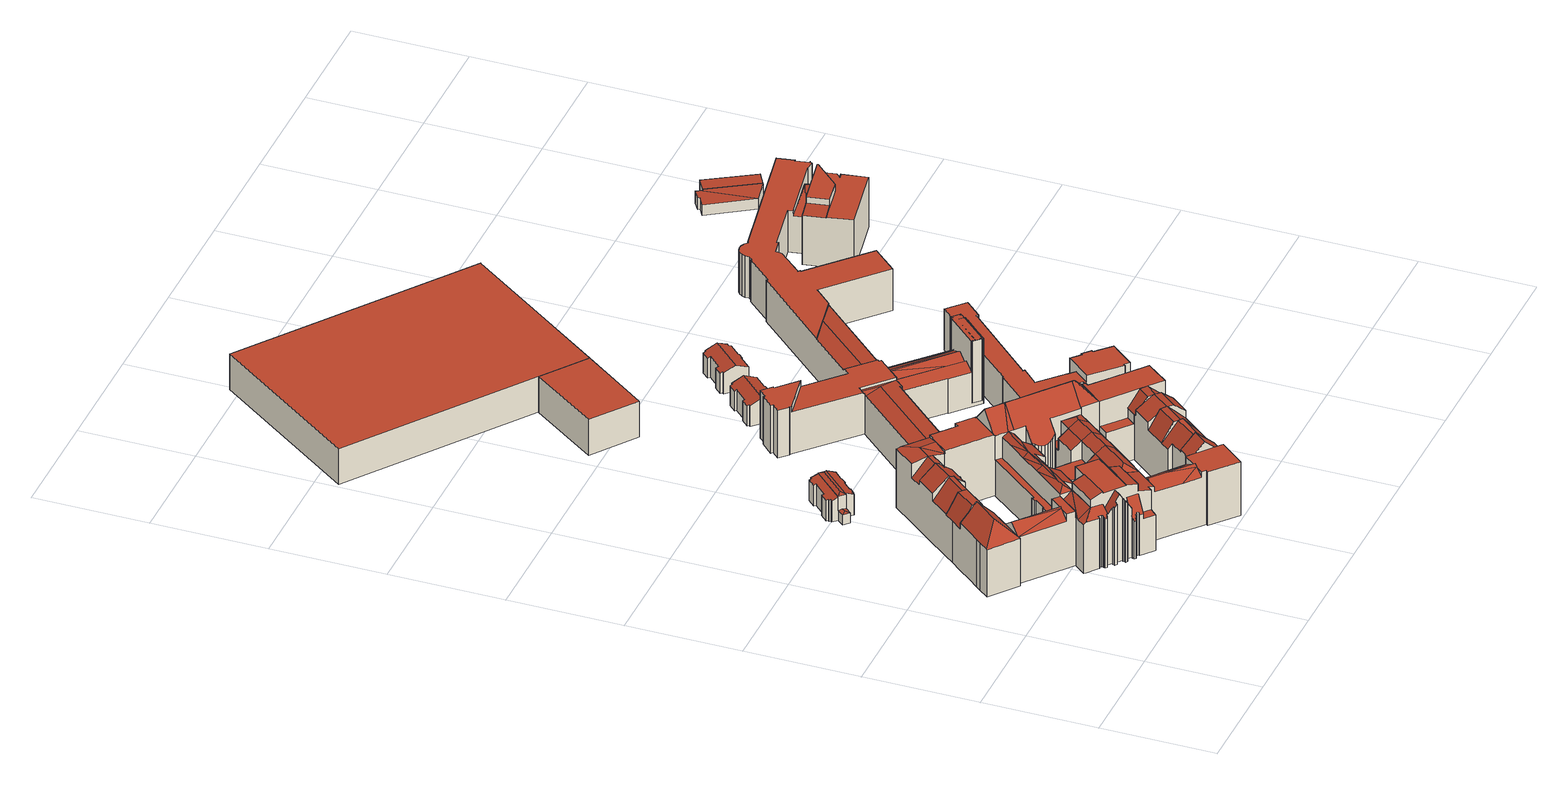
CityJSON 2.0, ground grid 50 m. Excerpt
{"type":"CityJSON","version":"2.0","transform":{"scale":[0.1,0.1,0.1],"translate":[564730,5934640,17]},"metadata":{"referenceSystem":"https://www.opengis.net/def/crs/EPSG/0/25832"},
"CityObjects":{
"building1":{"type":"Building","attributes":{"Gemeindeschluessel":"02100106","Geometrietyp2DReferenz":"3000","function":"31001_3070","roofType":"2100","measuredHeight":12.13,"storeysAboveGround":2},"address":[{"country":"Germany","locality":"Hamburg","thoroughfareNumber":"1a","thoroughfareName":"Holstenglacis","postcode":"20355"}],"geometry":[{"type":"Solid","lod":"2","boundaries":[[[[0,1,2,3]],[[3,2,4]],[[5,6,7,8,9,10,11,12,13,14,15,16,17,18]],[[19,0,3,4]],[[20,21,22,23]],[[20,23,24]],[[25,26,27,28,21,20,24]],[[29,30,31,32,33,34,35,36,37,38,39,40]],[[28,22,21]],[[4,2,41,42]],[[17,16,43,44]],[[16,15,45,43]],[[15,14,46,45]],[[14,13,47,46]],[[13,12,48,47]],[[12,11,49,48]],[[11,10,50,49]],[[10,9,51,50]],[[9,8,52,51]],[[8,7,53,52]],[[7,6,54,53]],[[23,22,5,18]],[[39,38,27,26]],[[37,36,55,56]],[[36,35,57,55]],[[35,34,58,57]],[[34,33,59,58]],[[33,32,60,59]],[[32,31,61,60]],[[31,30,62,61]],[[30,29,63,62]],[[29,40,64,63]],[[6,5,22,28,27,38,37,56,54]],[[42,41,65,44,43,45,46,47,48,49,50,51,52,53,54,56,55,57,58,59,60,61,62,63,64,66]],[[66,25,24,19,4,42]],[[64,40,39,26,25,66]],[[23,1,0,19,24]],[[65,23,18,17,44]],[[41,2,1,23,65]]]],"semantics":{"surfaces":[{"type":"RoofSurface"},{"type":"WallSurface"},{"type":"GroundSurface"}],"values":[[0,0,0,0,0,0,0,0,0,1,1,1,1,1,1,1,1,1,1,1,1,1,1,1,1,1,1,1,1,1,1,1,1,2,1,1,1,1,1]]}}]},
"building2":{"type":"Building","attributes":{"name":"Gericht","Gemeindeschluessel":"02100106","Geometrietyp2DReferenz":"3000","function":"31001_3010","roofType":"3100","measuredHeight":37.2,"storeysAboveGround":4},"address":[{"country":"Germany","locality":"Hamburg","thoroughfareNumber":"3","thoroughfareName":"Sievekingplatz","postcode":"20355"}],"geometry":[{"type":"MultiSurface","lod":"2","boundaries":[[[67,68,69,70]],[[71,72,73]],[[74,71,75]],[[76,75,71,73]],[[77,78,79,80,81,82,83]],[[84,74,85]],[[85,74,86]],[[86,74,75]],[[87,88,89,90,91,92,78,77,93]],[[94,84,95]],[[96,95,84,85]],[[97,92,98,99,100,101,102,79]],[[103,104,105,106,107,90,89,108]],[[109,110,111,99,98,112]],[[113,114,115,116,117,118]],[[90,107,119,120,121,122,123,124,125,126,127,128,129,130,131,132,133,109,112,91]],[[134,135,136,137]],[[138,139,140,141,85,142,75,143,144]],[[145,146,135,134]],[[147,148,149,146,145]],[[150,133,151,152,153,154,155,156,157,158,159,160,161,162,163,114,113,110]],[[164,165,166,167,168]],[[145,134,169]],[[170,171,172,173]],[[174,175,176,177,178,179,180,181,182,183,184,185]],[[164,186,187,188,189,190,191,165]],[[163,192,193,186,164,168,194]],[[195,196,197,145]],[[198,199,200,193,192,161]],[[201,202,203,204,205,206,207,208,209,210,182,181,211]],[[200,212,213,214,187,186,215]],[[216,217,218,219,220,221,222,223,224,225,209,226,227,228,229,230]],[[231,232,188,187]],[[233,234,235]],[[236,231,187,214]],[[237,238,239,240]],[[241,242,243,244,245,246,247,248,249,250]],[[251,252,253,254,255,256,257,258,259,260]],[[261,233,235]],[[261,235,262]],[[263,261,262]],[[264,265,266,257]],[[267,268,269]],[[269,268,270]],[[270,271,272]],[[273,274,275]],[[276,277,278,279]],[[280,281,267]],[[282,283,284,285,286,287,288,289,290,267,291,270,292,293]],[[294,295,277,276]],[[296,297,298,299,300,301,302,287]],[[303,304,295,294]],[[305,303,294,306]],[[305,304,303]],[[307,308,309,310,311,312,313,314,300]],[[315,316,317,318,319,297,296,285]],[[320,319,321,322,323,308,307,298]],[[324,325,326,327,328]],[[329,330,322,321,317]],[[331,323,332,333,334,335,324,328,309]],[[336,337,338,339,340]],[[341,335,334,342,343,344,345,346,347,325]],[[330,348,349,332,323,350]],[[351,352,353,354,355,356,345]],[[332,357,358,359,360,361,342,334,333]],[[362,363,358,357,364]],[[342,361,360,365,352,351,343]],[[366,367,368,365,360,359]],[[369,370,371,372,373,374]],[[375,376,377,378]],[[379,380,381,382]],[[383,384,385,386,387,388,389,390,391,392]],[[393,394,395,396,397]],[[278,398,399,400]],[[401,402,403,404,405,406]],[[407,408,409,410,411,412,413]],[[414,415,416,417]],[[295,418,419,277]],[[420,421,422,423,424,425]],[[426,427,428,429]],[[430,431,432,433]],[[434,435,436,437]],[[438,439,440,441]],[[442,83,82]],[[443,84,94]],[[444,72,71]],[[445,446,447,448]],[[449,103,108]],[[102,80,79]],[[105,104,450,451]],[[131,130,452,453]],[[130,129,454,452]],[[129,128,455,454]],[[128,127,456,455]],[[127,126,457,456]],[[126,125,458,457]],[[125,124,459,458]],[[124,123,460,459]],[[123,122,461,460]],[[122,121,462,461]],[[121,120,463,462]],[[119,107,106]],[[143,75,76]],[[141,96,85]],[[139,138,147,464,465]],[[138,144,148,147]],[[160,198,161]],[[159,158,466,467]],[[158,157,468,466]],[[157,156,469,468]],[[156,155,470,469]],[[155,154,471,470]],[[154,153,472,471]],[[153,152,473,472]],[[151,133,132]],[[474,475,184,183]],[[476,477,478,479]],[[477,480,481,478]],[[480,482,483,481]],[[482,484,485,483]],[[484,486,487,485]],[[486,488,489,487]],[[488,490,491,489]],[[490,492,493,491]],[[492,494,495,493]],[[494,496,497,495]],[[496,498,499,497]],[[172,171,169,134]],[[170,173,500,501]],[[180,179,502,503]],[[179,178,504,502]],[[178,177,505,504]],[[177,176,506,505]],[[176,175,507,506]],[[175,174,508,507]],[[174,185,509,508]],[[190,189,510,511]],[[191,166,165]],[[197,138,147,145]],[[208,226,209]],[[207,206,512,513]],[[206,205,514,512]],[[205,204,515,514]],[[204,203,516,515]],[[203,202,517,516]],[[202,201,518,517]],[[201,211,519,518]],[[212,200,199]],[[377,195,373,372]],[[229,228,520,521]],[[228,227,522,520]],[[227,226,523,522]],[[225,210,209]],[[224,223,381,380]],[[222,221,524,525]],[[221,220,526,524]],[[220,219,527,526]],[[219,218,528,527]],[[218,217,529,528]],[[217,216,530,529]],[[216,230,531,530]],[[230,229,521,531]],[[239,238,532,533]],[[237,240,259,258]],[[246,245,534,535]],[[244,243,536]],[[250,537,241]],[[252,538,253]],[[539,376,391,390]],[[266,400,393,397]],[[264,257,256]],[[540,541,406,405]],[[542,543,412,411]],[[278,277,387,386]],[[292,270,272]],[[290,280,267]],[[288,287,302]],[[284,315,285]],[[283,282,544,545]],[[282,293,546,544]],[[301,300,314]],[[295,304,420,425]],[[305,306,428,427]],[[313,312,547,548]],[[316,329,317]],[[549,550,433,432]],[[551,552,549,432,431]],[[346,345,356]],[[347,326,325]],[[553,554,337,336]],[[555,556,557,558]],[[354,353,434,437]],[[559,365,368]],[[560,561,562,563]],[[561,564,565,562]],[[564,566,567,565]],[[566,568,569,567]],[[568,570,571,569]],[[501,572,369,374]],[[573,532,396,395]],[[376,375,392,391]],[[378,377,372,371]],[[389,388,574,575]],[[384,383,576,577]],[[398,278,386,385]],[[400,399,394,393]],[[543,578,413,412]],[[579,539,390,389]],[[402,401,580,581]],[[408,407,582,583]],[[417,416,404,403]],[[584,585,410,409]],[[586,587,422,421]],[[588,589,590,591]],[[589,592,593,590]],[[592,594,595,593]],[[594,596,597,595]],[[596,598,599,597]],[[598,600,601,599]],[[600,602,603,601]],[[418,295,425,424]],[[277,419,388,387]],[[306,604,429,428]],[[605,606,607,608,609,610,545,544,546,611,612,613,614,615,616,617,618,619,525,524,526,527,528,529,530,531,521,520,522,523,513,512,514,515,516,517,518,519,620,503,502,504,505,506,507,508,509,621,479,478,481,483,485,487,489,491,493,495,497,499,622,623,624,625,626,627,628,629,630,631,448,447,632,633,634,441,440,635,636,637,638,639,640,641,642,511,510,643,644,535,534,645,646,647,648,649,650,651,652,653,654,655,656,657,658,659,660,558,557,661,662,663],[664,665,666,667,668,669,670,671,672,673,674,581,580,675,676,677,678,679,680,681,682,548,547,683,684,685,686],[591,590,593,595,597,599,601,603,687,583,582,688,575,574,689,690,691],[692,693,694,695,696,697,698,577,576],[699,700,701,702,703,467,466,468,469,470,471,472,473,704,453,452,454,455,456,457,458,459,460,461,462,463,705,451,450,706,707,708,709,710,711,712,563,562,565,567,569,571,713,714,715]],[[274,716,717,718,719,720,721,722,723,536,243,724,725]],[[726,727,339,338,728,729,730,550,549,718,717,731]],[[94,95,96,141,140,711,710,709,708,707,732,443]],[[80,102,101,100,117,116,167,166,191,190,511,642,641,640,639,638,637,81]],[[699,715,714,733,537,250,249,236,214,213,701,700]],[[614,613,612,611,546,293,292,272,271,734,735,538,252,251,616,615]],[[536,723,722,721,648,647,646,645,534,245,244]],[[736,551,431,430,654,653,652,651,650,737,738]],[[667,666,553,336,340,739,740,669,668]],[[311,327,326,347,346,356,355,686,685,684,683,547,312]],[[402,581,674,673,672,671,670,669,740,741,426,429,604,742,414,417,403]],[[728,338,337,554,555,558,660,659,658,657,656,730,729]],[[610,609,608,607,606,362,364,348,330,329,316,315,284,283,545]],[[743,281,280,290,289,680,679,678,677,676,744]],[[138,197,745,233,261,263,746,747,748,749,750,751,464,147]],[[183,182,210,225,224,380,379,260,259,240,239,533,752,500,173,172,134,474]],[[630,629,628,627,149,148,144,143,76,73,72,444,445,448,631]],[[600,598,596,594,592,589,588,587,586,753,754,726,731,717,716,274,273,585,584,602]],[[579,578,543,262,376,539]],[[734,271,270,268,755,756,253,538,735]],[[268,267,281,743,744,541,540,255,756,755]],[[757,758,759,275,274,725,724,241,537,733]],[[760,552,551,736,738,737,761,762]],[[763,442,82,81,637,636,635,440,439]],[[706,450,104,103,449,732,707]],[[91,112,98,92]],[[114,163,194,168,167,116,115]],[[111,110,113,118,117,100,99]],[[135,146,149,627,626,625,624,136]],[[622,499,498,764,137,136,624,623]],[[139,465,560,563,712,711,140]],[[703,702,701,213,212,199,198,160,159,467]],[[232,247,246,535,644,643,510,189,188]],[[288,302,301,314,313,548,682,681,680,289]],[[718,549,552,760,762,761,720,719]],[[304,305,427,426,741,754,753,586,421,420]],[[353,352,365,765,766,767,435,434]],[[605,663,662,768,559,368,367,363,362,606]],[[370,694,693,692,576,383,392,375,378,371]],[[395,394,697,696,695,694,370,369,572,573]],[[575,688,582,407,413,578,579,389]],[[419,418,424,423,690,689,574,388]],[[399,398,385,384,577,698,697,394]],[[690,423,422,587,588,591,691]],[[603,602,584,409,408,583,687]],[[359,360,361,360]],[[348,364,357,332,349]],[[363,367,366,359,358]],[[343,351,345,344]],[[355,354,437,436,664,686]],[[768,662,661,557,556,769]],[[435,767,553,666,665,664,436]],[[333,334,335,334]],[[361,342,343,342]],[[309,328,327,311,310]],[[341,325,324,335]],[[317,321,319,318]],[[330,350,323,322]],[[655,654,430,433,550,730,656]],[[298,307,300,299]],[[323,331,309,308]],[[285,296,287,286]],[[319,320,298,297]],[[720,761,737,650,649,648,721]],[[585,273,275,542,411,410]],[[267,269,270,291]],[[770,757,733,714,713,571,570]],[[746,759,758,757,770,747]],[[243,242,241,724]],[[675,580,401,406,541,744,676]],[[255,254,253,756]],[[382,618,617,616,251,260,379]],[[405,404,416,264,256,255,540]],[[248,247,232,231,236,249]],[[258,257,266,397,396,532,238,237]],[[618,382,381,223,222,525,619]],[[226,208,207,513,523]],[[161,192,163,162]],[[200,215,186,193]],[[519,211,181,180,503,620]],[[501,374,373,195,771,145,169,171,170]],[[186,164,165,164]],[[509,185,184,475,476,479,621]],[[131,453,704,473,152,151,132]],[[133,150,110,109]],[[705,463,120,119,106,105,451]],[[108,89,88,772]],[[107,90,91,90]],[[85,86,75,142]],[[93,77,83,773]],[[97,79,78,92]],[[84,774,71,74]],[[88,87,93,775]],[[447,446,70,69,633,632]],[[68,438,441,634,633,69]],[[751,750,749,748,747,770,570,568,566,564,561,560,465,464]],[[765,365,559,768,769,556,555,554,553,767,766]],[[740,739,340,339,727,726,754,741]],[[742,604,306,294,276,776]],[[414,742,776,276,279,415]],[[416,415,279,777,265,264]],[[777,279,278,400,266,265]],[[542,275,778,262,543]],[[275,759,746,263,262,778]],[[262,235,234,376]],[[377,376,234,196,195]],[[234,233,745,197,196]],[[533,532,573,572,501,500,752]],[[498,496,494,492,490,488,486,484,482,480,477,476,475,474,134,137,764]],[[446,445,444,71,774,84,443,732,449,108,772,88,775,779,67,70]],[[779,775,93,773,83,442,763,439,438,68,67]]],"semantics":{"surfaces":[{"type":"RoofSurface"},{"type":"WallSurface"},{"type":"GroundSurface"}],"values":[0,0,0,0,0,0,0,0,0,0,0,0,0,0,0,0,0,0,0,0,0,0,0,0,0,0,0,0,0,0,0,0,0,0,0,0,0,0,0,0,0,0,0,0,0,0,0,0,0,0,0,0,0,0,0,0,0,0,0,0,0,0,0,0,0,0,0,0,0,0,0,0,0,0,0,0,0,0,0,0,0,0,1,1,1,1,1,1,1,1,1,1,1,1,1,1,1,1,1,1,1,1,1,1,1,1,1,1,1,1,1,1,1,1,1,1,1,1,1,1,1,1,1,1,1,1,1,1,1,1,1,1,1,1,1,1,1,1,1,1,1,1,1,1,1,1,1,1,1,1,1,1,1,1,1,1,1,1,1,1,1,1,1,1,1,1,1,1,1,1,1,1,1,1,1,1,1,1,1,1,1,1,1,1,1,1,1,1,1,1,1,1,1,1,1,1,1,1,1,1,1,1,1,1,1,1,1,1,1,1,1,1,1,1,1,1,1,1,1,1,1,1,1,2,0,0,1,1,1,1,1,1,1,1,1,1,1,1,1,1,1,0,0,0,0,0,0,1,1,1,1,1,1,1,1,1,1,1,1,1,1,1,1,1,1,1,1,1,1,1,1,1,1,1,1,1,1,1,1,1,1,1,1,1,1,1,1,1,1,1,1,1,1,1,1,1,1,1,1,1,1,1,1,1,1,1,1,1,1,1,1,1,1,1,1,1,1,1,1,0,0,0,0,0,0,0,0,0,0,0,0,0,0,0,0]}}]},
"building3":{"type":"Building","attributes":{"Geometrietyp2DReferenz":"3000","Gemeindeschluessel":"02100109","function":"51009_1610","roofType":"1000","measuredHeight":17.07},"address":[{"country":"Germany","locality":"Hamburg","postcode":"20355"}],"geometry":[{"type":"Solid","lod":"2","boundaries":[[[[780,781,782,783]],[[784,785,786,787]],[[782,781,784,787]],[[781,780,785,784]],[[780,783,786,785]],[[783,782,787,786]]]],"semantics":{"surfaces":[{"type":"RoofSurface"},{"type":"GroundSurface"},{"type":"WallSurface"}],"values":[[0,1,2,2,2,2]]}}]},
"building4":{"type":"Building","attributes":{"Gemeindeschluessel":"02100106","Geometrietyp2DReferenz":"3000","function":"31001_3070","roofType":"3100","measuredHeight":12.06,"storeysAboveGround":2},"address":[{"country":"Germany","locality":"Hamburg","thoroughfareNumber":"4","thoroughfareName":"Holstenglacis","postcode":"20355"}],"geometry":[{"type":"Solid","lod":"2","boundaries":[[[[788,789,790,791,792,793,794,795,796,797,798,799]],[[800,801,802,803,804,790,789,805]],[[798,797,806,807]],[[797,796,808,806]],[[796,795,809,808]],[[795,794,810,809]],[[794,793,811,810]],[[793,792,812,811]],[[792,791,813,812]],[[788,799,814,815]],[[799,798,807,814]],[[804,803,816,817]],[[803,802,818,816]],[[802,801,819,818]],[[801,800,820,819]],[[800,805,821,820]],[[805,789,788,815,821]],[[791,790,804,817,813]],[[817,816,818,819,820,821,815,814,807,806,808,809,810,811,812,813]]]],"semantics":{"surfaces":[{"type":"RoofSurface"},{"type":"WallSurface"},{"type":"GroundSurface"}],"values":[[0,0,1,1,1,1,1,1,1,1,1,1,1,1,1,1,1,1,2]]}}]},
"building5":{"type":"Building","attributes":{"name":"Halle B5","Gemeindeschluessel":"02100109","Geometrietyp2DReferenz":"3000","function":"31001_2060","roofType":"1000","measuredHeight":16.9,"storeysAboveGround":1},"address":[{"country":"Germany","locality":"Hamburg","thoroughfareName":"St. Petersburger Straße","postcode":"20355"}],"geometry":[{"type":"Solid","lod":"2","boundaries":[[[[780,822,823,824,825]],[[826,827,828,829,830]],[[824,823,826,830]],[[823,822,827,826]],[[822,780,828,827]],[[780,825,829,828]],[[829,825,824,830]]]],"semantics":{"surfaces":[{"type":"RoofSurface"},{"type":"GroundSurface"},{"type":"WallSurface"}],"values":[[0,1,2,2,2,2,2]]}}]},
"building6":{"type":"Building","attributes":{"Gemeindeschluessel":"02100106","Geometrietyp2DReferenz":"3000","function":"51009_1610","roofType":"1000","measuredHeight":29.21},"address":[{"country":"Germany","locality":"Hamburg","postcode":"20355"}],"geometry":[{"type":"Solid","lod":"2","boundaries":[[[[831,832,833,834,835,836,837,838,839,840,841,842]],[[843,844,845,846,847,848,849,850,851,852,853,854]],[[841,840,843,854]],[[840,839,844,843]],[[839,838,845,844]],[[838,837,846,845]],[[837,836,847,846]],[[836,835,848,847]],[[835,834,849,848]],[[834,833,850,849]],[[833,832,851,850]],[[832,831,852,851]],[[831,842,853,852]],[[842,841,854,853]]]],"semantics":{"surfaces":[{"type":"RoofSurface"},{"type":"GroundSurface"},{"type":"WallSurface"}],"values":[[0,1,2,2,2,2,2,2,2,2,2,2,2,2]]}}]},
"building7":{"type":"Building","attributes":{"Gemeindeschluessel":"02100106","Geometrietyp2DReferenz":"3000","function":"31001_3070","roofType":"3100","measuredHeight":12.09,"storeysAboveGround":2},"address":[{"country":"Germany","locality":"Hamburg","thoroughfareNumber":"5","thoroughfareName":"Holstenglacis","postcode":"20355"}],"geometry":[{"type":"Solid","lod":"2","boundaries":[[[[855,856,857,858,859,860,861,862,863,864,865,866]],[[867,868,869,870,871,872,873,857,856,874]],[[865,864,875,876]],[[864,863,877,875]],[[863,862,878,877]],[[862,861,879,878]],[[861,860,880,879]],[[860,859,881,880]],[[859,858,882,881]],[[855,866,883,884]],[[866,865,876,883]],[[873,872,885,886]],[[872,871,887,885]],[[871,870,888,887]],[[870,869,889,888]],[[869,868,890,889]],[[868,867,891,890]],[[867,874,892,891]],[[874,856,855,884,892]],[[858,857,873,886,882]],[[886,885,887,888,889,890,891,892,884,883,876,875,877,878,879,880,881,882]]]],"semantics":{"surfaces":[{"type":"RoofSurface"},{"type":"WallSurface"},{"type":"GroundSurface"}],"values":[[0,0,1,1,1,1,1,1,1,1,1,1,1,1,1,1,1,1,1,1,2]]}}]},
"building8":{"type":"Building","attributes":{"name":"Untersuchungshaftanstalt","Gemeindeschluessel":"02100106","Geometrietyp2DReferenz":"3000","function":"31001_3070","roofType":"1000","measuredHeight":30.97,"storeysAboveGround":6},"address":[{"country":"Germany","locality":"Hamburg","thoroughfareNumber":"3","thoroughfareName":"Holstenglacis","postcode":"20355"}],"geometry":[{"type":"Solid","lod":"2","boundaries":[[[[893,894,895,896,897]],[[898,899,893,897]],[[900,901,902,903,904,905,906]],[[907,908,909]],[[910,907,911]],[[911,907,909]],[[912,910,911]],[[913,912,914]],[[914,912,911]],[[915,916,917,918,919,920]],[[921,922,923,924]],[[925,921,924]],[[926,927,928,929]],[[930,931,932,933,934]],[[935,936,937]],[[935,937,938]],[[939,940,941,942,943]],[[944,935,938]],[[936,935,944]],[[945,946,947,948,949]],[[950,951,952]],[[953,954,955]],[[956,957,958]],[[959,960,961,962]],[[963,964,965,966]],[[964,967,968,965]],[[969,970,971,972]],[[973,974,975,976]],[[977,978,979,980]],[[978,981,982,979]],[[908,907,983,898]],[[983,984,899,898]],[[985,905,904]],[[903,898,904]],[[898,903,902,909,908]],[[900,906,986,987]],[[917,916,988,989]],[[920,919,913,914]],[[990,991,962,961]],[[992,993,994,995]],[[996,997,998,999]],[[1000,1001,1002,1003]],[[1004,1005,1006]],[[1007,1008,1009]],[[1010,1011,929,928]],[[1012,1013,923,922]],[[1014,1015,1016,1017]],[[1015,1018,1019,1016]],[[1020,1021,925,924]],[[1022,1023,1024,959]],[[1023,1025,1026,1024]],[[1025,1027,1028,1026]],[[1027,1029,1030,1028]],[[1029,1031,1032,1030]],[[1033,1034,1035,1036]],[[1034,1037,1038,1035]],[[1037,1039,1040,1038]],[[1039,1041,1042,1040]],[[1041,1043,1044,1042]],[[1045,1046,1047,1048]],[[1046,1049,1050,1047]],[[1049,1051,1052,1050]],[[1051,1053,1054,1052]],[[1053,1055,1056,1054]],[[1055,1057,1058,1056]],[[1057,1059,1060,1058]],[[1061,1062,1063,1064]],[[1065,1066,1067,1068]],[[1069,1070,1071,1072]],[[1073,1074,1075,1076]],[[1074,1077,1078,1075]],[[1079,930,934]],[[942,941,944,938]],[[940,939,1080,1081]],[[943,942,932,931]],[[1082,1083,949,948]],[[1084,1082,948,947]],[[1085,1086,1087,1088]],[[1086,1089,1090,1087]],[[1091,1092,955,954]],[[1093,1094,951,950]],[[1095,1093,950,952]],[[1096,1097,958,957]],[[1092,1098,1099,953,955]],[[1100,1101,1102,1103]],[[1104,1105,1096,957,956]],[[1105,1098,1092,1096]],[[1106,1107,1108,1109]],[[983,907,912,1110,1111,1112,1113,1114,1115,1116,1117,984]],[[1083,1082,1084,1081,1080,930,1079,1118,1119]],[[928,927,915,920,914,911,909,902,901,1120,1010]],[[1121,1012,922,921,925,1021,1122,1123,1124]],[[1125,1020,924,923,1013,1126,1127]],[[1007,1045,1048,1128,1114,1113,1129,1008]],[[1070,1130,1131,1071]],[[1132,1133,1134,1135]],[[1136,1102,1101,1104,956,958,1097,1137]],[[952,951,1094,1138,936,944,941,940,1081,1084,947,946,1139,1095]],[[1119,1118,1140,1141]],[[942,938,937,1142,1132,1135,1143]],[[1088,1078,1077,1085]],[[1072,1144,1145,1069]],[[1043,1000,1003,1044]],[[1130,1004,1006,1146,1112,1111,1147,1131]],[[1148,1149,1150,1151]],[[895,1152,1153,1154,896]],[[1139,1137,1097,1096,1092,1091,1138,1094,1093,1095]],[[1004,1130,1070,1069,1145,1066,1065,1155,1156,1157,1133,1132,1142,1099,1098,1105,1104,1101,1100,1089,1086,1085,1077,1074,1073,1062,1061,1107,1106,1059,1057,1055,1053,1051,1049,1046,1045,1007,1009,1005]],[[992,1158,991,990,1159,1001,1000,1043,1041,1039,1037,1034,1033,1122,1021,1020,1125,997,996,1160,993]],[[1149,1148,985,904,898,897,1161]],[[897,896,1154,1161]],[[1141,1140,1162,1143,1135,1134,1163,1164,1165,1068,1067,1144,1072,1071,1131,1147,989,988,1166,1124,1123,1036,1035,1038,1040,1042,1044,1003,1002,1167,961,960,959,1024,1026,1028,1030,1032,1017,1016,1019,995,994,1168,999,998,1127,1126,1169,987,986,1151,1150,1153,1152,966,965,968,976,975,980,979,982,972,971,1128,1048,1047,1050,1052,1054,1056,1058,1060,1109,1108,1064,1063,1076,1075,1078,1088,1087,1090,1103,1102,1136,1170]],[[970,969,981,978,977,974,973,967,964,963,1171,1172]],[[1152,895,894,1117,1116,1171,963,966]],[[971,970,1172,1115,1114,1128]],[[1168,1160,996,999]],[[1002,1001,1159,1167]],[[998,997,1125,1127]],[[1123,1122,1033,1036]],[[1163,1157,1156,1164]],[[1142,937,936,1138,1091,954,953,1099]],[[1090,1089,1100,1103]],[[1150,1149,1161,1154,1153]],[[1136,1137,1139,946,945,1170]],[[1170,945,949,1083,1119,1141]],[[1140,1118,1079,934,933,1162]],[[1080,939,943,931,930]],[[1162,933,932,942,1143]],[[1134,1133,1157,1163]],[[1165,1155,1065,1068]],[[1164,1156,1155,1165]],[[1063,1062,1073,1076]],[[1108,1107,1061,1064]],[[1060,1059,1106,1109]],[[1067,1066,1145,1144]],[[1017,1032,1031,1014]],[[959,962,991,1158,1173,1022]],[[1166,926,929,1011,1121,1124]],[[1169,1126,1013,1174]],[[1009,1175,1005]],[[1019,1018,1173,1158,992,995]],[[988,916,915,927,926,1166]],[[994,993,1160,1168]],[[1167,1159,990,961]],[[907,910,912]],[[1169,1174,1120,901,900,987]],[[1147,1111,1110,918,917,989]],[[1112,1146,1176,1129,1113]],[[986,906,905,985,1148,1151]],[[912,913,919,918,1110]],[[1117,894,893,899,984]],[[969,972,982,981]],[[977,980,975,974]],[[1171,1116,1115,1172]],[[973,976,968,967]],[[1173,1018,1015,1014,1031,1029,1027,1025,1023,1022]],[[1013,1012,1121,1011,1010,1120,1174]],[[1146,1006,1005,1175,1176]],[[1175,1009,1008,1129,1176]]]],"semantics":{"surfaces":[{"type":"RoofSurface"},{"type":"WallSurface"},{"type":"GroundSurface"}],"values":[[0,0,0,0,0,0,0,0,0,0,0,0,0,0,0,0,0,0,0,0,0,0,0,0,1,1,1,1,1,1,1,1,1,1,1,1,1,1,1,1,1,1,1,1,1,1,1,1,1,1,1,1,1,1,1,1,1,1,1,1,1,1,1,1,1,1,1,1,1,1,1,1,1,1,1,1,1,1,1,1,1,1,1,1,1,1,1,1,0,0,1,1,1,1,1,1,1,1,1,1,1,1,1,1,1,1,0,0,0,0,0,2,0,1,1,1,1,1,1,1,1,1,1,1,1,1,1,1,1,1,1,1,1,1,1,1,1,1,1,1,1,1,1,1,1,1,1,1,1,1,1,1,1,1,1,0,0,0,0]]}}]},
"building9":{"type":"Building","attributes":{"Gemeindeschluessel":"02100106","Geometrietyp2DReferenz":"3000","function":"31001_3070","roofType":"1000","measuredHeight":6.49,"storeysAboveGround":1},"address":[{"country":"Germany","locality":"Hamburg","thoroughfareName":"Holstenglacis","postcode":"20355"}],"geometry":[{"type":"Solid","lod":"2","boundaries":[[[[1177,1178,1179,1180,1181,1182,1183]],[[1184,1185,1186,1187]],[[1188,1189,1190,1191]],[[1178,1177,1192,1193]],[[1185,1184,1194,1195]],[[1187,1186,1180,1179]],[[1196,1197,1198,1199]],[[1192,1191,1190,1199,1198,1200,1195,1194,1193]],[[1181,1200,1198,1197,1182]],[[1194,1184,1187,1179,1178,1193]],[[1200,1181,1180,1186,1185,1195]],[[1192,1177,1183,1188,1191]],[[1199,1190,1189,1196]],[[1189,1188,1183,1182,1197,1196]]]],"semantics":{"surfaces":[{"type":"RoofSurface"},{"type":"WallSurface"},{"type":"GroundSurface"}],"values":[[0,0,1,1,1,1,1,2,1,1,1,1,1,0]]}}]}
},
"vertices":[
[489,1461,69],[477,1473,66],[452,1446,66],[476,1447,69],[476,1422,66],[603,1606,128],[579,1629,119],[574,1623,119],[565,1631,116],[536,1600,116],[544,1592,119],[492,1538,119],[485,1546,116],[456,1516,116],[462,1510,119],[457,1505,119],[462,1500,120],[456,1494,120],[477,1473,128],[502,1449,66],[502,1474,139],[604,1581,139],[603,1606,132],[477,1473,132],[502,1449,132],[508,1456,132],[509,1456,132],[629,1582,132],[628,1582,132],[547,1441,114],[551,1437,111],[571,1458,111],[567,1461,113],[603,1499,113],[607,1495,110],[628,1517,110],[625,1520,113],[658,1554,113],[629,1582,133],[509,1456,133],[536,1430,114],[452,1446,18],[476,1422,18],[462,1500,18],[456,1494,18],[457,1505,18],[462,1510,18],[456,1516,18],[485,1546,18],[492,1538,18],[544,1592,18],[536,1600,18],[565,1631,18],[574,1623,18],[579,1629,18],[625,1520,18],[658,1554,18],[628,1517,18],[607,1495,18],[603,1499,18],[567,1461,18],[571,1458,18],[551,1437,18],[547,1441,18],[536,1430,18],[477,1473,18],[508,1456,18],
[293,746,320],[188,736,243],[187,735,242],[304,640,244],[316,652,242],[315,651,240],[329,640,240],[348,692,283],[513,547,277],[485,513,242],[365,865,308],[435,951,308],[400,980,232],[392,986,217],[365,951,217],[322,900,216],[355,873,287],[381,731,242],[522,558,277],[518,552,283],[380,853,307],[391,844,306],[395,840,306],[466,927,306],[465,927,306],[448,941,307],[371,861,307],[392,746,227],[555,613,227],[562,607,227],[435,951,287],[448,941,308],[515,1023,308],[459,1068,221],[418,1016,221],[392,986,221],[438,805,216],[491,869,216],[487,872,223],[505,895,223],[469,924,299],[403,834,290],[532,1009,307],[526,1014,307],[518,1021,308],[465,927,307],[518,1021,315],[584,1103,315],[583,1103,315],[526,1150,256],[459,1068,257],[515,1023,313],[505,895,228],[507,896,228],[511,893,220],[516,899,220],[512,903,228],[530,925,228],[534,922,220],[539,927,220],[535,930,228],[554,954,227],[558,950,219],[564,957,219],[560,960,227],[573,976,227],[539,1004,294],[546,436,288],[503,472,249],[476,438,249],[484,431,257],[592,583,277],[564,606,277],[564,605,277],[562,607,277],[518,552,277],[485,513,277],[515,488,277],[635,549,286],[506,475,249],[592,583,248],[515,488,248],[516,487,249],[532,1009,301],[573,976,259],[579,984,259],[584,981,255],[588,986,255],[584,990,259],[602,1012,259],[606,1008,255],[611,1014,255],[607,1017,259],[640,1057,259],[609,1082,290],[600,1090,299],[593,1096,307],[623,1152,308],[622,1152,308],[565,1198,232],[526,1150,232],[583,1103,308],[636,548,288],[678,513,344],[636,548,325],[546,436,325],[589,401,344],[576,355,284],[579,352,290],[573,344,290],[581,338,305],[587,345,305],[589,344,309],[592,348,309],[606,337,336],[630,367,336],[589,401,254],[565,371,254],[580,359,284],[624,1151,308],[670,1207,308],[661,1280,300],[652,1287,298],[643,1294,297],[565,1198,297],[600,1090,306],[639,1138,306],[584,1103,308],[636,548,286],[632,587,304],[592,583,286],[640,1057,237],[679,1105,237],[640,1137,305],[611,323,317],[614,320,311],[608,313,311],[615,307,298],[621,315,298],[624,313,292],[629,318,292],[648,302,254],[661,319,254],[672,332,254],[616,329,317],[679,1105,297],[680,1106,297],[683,1103,297],[639,1138,305],[653,290,207],[656,287,207],[660,292,218],[665,287,218],[667,290,223],[676,282,223],[672,277,212],[684,267,212],[711,300,283],[672,332,283],[648,302,218],[644,297,207],[647,294,207],[642,289,196],[648,284,196],[729,1159,308],[761,1198,300],[711,728,286],[661,624,304],[733,711,304],[684,1103,297],[801,413,330],[762,444,342],[672,332,342],[711,300,330],[857,967,311],[899,1019,311],[942,1071,311],[945,1075,311],[875,1133,311],[861,1116,311],[761,1198,311],[729,1159,311],[684,1103,311],[854,963,311],[771,279,281],[792,262,274],[815,290,274],[824,301,274],[832,311,274],[869,357,274],[868,358,275],[801,413,296],[711,300,296],[756,262,281],[779,811,286],[800,794,304],[844,890,286],[869,357,275],[863,419,304],[801,413,275],[996,175,275],[889,247,283],[988,165,283],[980,156,275],[890,178,249],[954,124,248],[924,906,304],[969,962,391],[904,922,304],[1021,615,304],[987,643,275],[920,560,275],[955,532,304],[1033,222,236],[937,300,236],[963,103,275],[1076,7,275],[1165,116,275],[1134,141,275],[1100,169,275],[1067,196,275],[1048,211,275],[1048,210,275],[1033,222,275],[988,165,275],[954,124,275],[970,111,275],[1085,694,304],[1050,722,275],[1100,169,314],[1148,227,314],[1143,231,308],[1141,233,306],[1132,240,296],[1096,269,254],[1048,211,254],[1096,707,304],[1089,770,275],[1159,713,275],[1120,665,275],[1141,233,308],[1214,323,308],[1214,324,307],[1197,337,283],[1155,371,224],[1123,332,224],[1137,320,244],[1096,269,244],[1165,116,240],[1213,174,239],[1171,208,288],[1156,220,304],[1152,223,308],[1148,227,308],[1156,220,308],[1230,311,308],[1223,316,308],[1264,420,306],[1252,429,283],[1222,453,225],[1155,371,225],[1197,337,306],[1213,174,226],[1287,265,225],[1214,323,307],[1290,398,308],[1288,400,308],[1287,401,308],[1286,402,308],[1226,661,304],[1313,769,304],[1311,771,308],[1214,761,391],[1224,663,307],[1264,420,291],[1349,478,308],[1348,479,308],[1327,496,292],[1311,509,280],[1285,530,261],[1222,453,261],[1354,347,224],[1312,381,280],[1230,311,299],[1327,496,306],[1366,545,306],[1323,579,234],[1291,539,234],[1291,539,235],[1285,530,235],[1312,381,305],[1374,457,305],[1355,473,307],[1354,474,308],[1352,476,308],[1377,374,261],[1416,423,261],[1354,347,261],[1393,522,308],[1374,457,285],[1416,423,235],[1455,472,236],[725,570,188],[724,571,188],[725,572,188],[683,606,188],[636,548,188],[678,513,188],[796,660,251],[754,694,286],[683,606,286],[725,572,251],[756,262,188],[711,300,188],[684,267,188],[727,232,188],[797,660,188],[889,586,188],[889,585,188],[920,560,188],[987,643,188],[950,673,188],[857,747,188],[820,777,188],[754,694,188],[796,660,188],[848,471,188],[817,496,188],[809,502,188],[762,444,188],[801,413,188],[889,585,248],[817,496,248],[848,471,275],[921,410,188],[918,413,188],[919,413,188],[917,415,188],[869,357,188],[875,353,188],[932,841,188],[938,837,188],[938,835,188],[966,871,188],[924,906,188],[885,857,188],[921,827,188],[992,503,273],[989,505,275],[917,415,275],[919,413,273],[1013,752,243],[950,673,243],[1089,770,188],[1050,802,188],[1024,769,188],[1026,767,188],[1013,752,188],[1050,722,188],[1161,712,188],[1159,713,188],[1120,665,188],[1122,663,188],[1200,903,188],[1198,905,188],[1180,883,188],[1182,881,188],[1323,579,188],[1225,660,188],[1192,619,188],[1291,539,188],[222,780,242],[235,796,243],[235,796,19],[222,780,19],[322,900,244],[392,746,242],[315,651,242],[314,651,243],[305,640,243],[305,640,19],[314,651,19],[438,805,244],[491,869,19],[487,872,19],[564,957,19],[560,960,19],[558,950,19],[554,954,19],[535,930,19],[539,927,19],[534,922,19],[530,925,19],[512,903,19],[516,899,19],[511,893,19],[507,896,19],[592,583,188],[564,606,188],[611,1014,19],[607,1017,19],[606,1008,19],[602,1012,19],[584,990,19],[588,986,19],[584,981,19],[579,984,19],[589,401,288],[565,371,260],[561,375,260],[557,370,256],[557,370,19],[561,375,19],[553,372,256],[553,372,19],[549,367,251],[549,367,19],[542,374,251],[542,374,19],[546,378,256],[546,378,19],[543,380,256],[543,380,19],[548,386,261],[548,386,19],[544,389,261],[544,389,19],[545,391,262],[545,391,19],[535,399,262],[535,399,19],[531,393,257],[531,393,19],[589,401,338],[678,513,338],[589,344,19],[592,348,19],[587,345,19],[581,338,19],[573,344,19],[579,352,19],[576,355,19],[580,359,19],[652,1287,19],[643,1294,19],[624,313,19],[629,318,19],[621,315,19],[615,307,19],[608,313,19],[614,320,19],[611,323,19],[616,329,19],[647,294,19],[642,289,19],[644,297,19],[648,302,19],[676,282,19],[672,277,19],[667,290,19],[665,287,19],[660,292,19],[656,287,19],[653,290,19],[648,284,19],[762,444,338],[672,332,338],[875,1133,19],[861,1116,19],[945,1075,305],[854,963,305],[792,262,250],[820,777,286],[869,357,235],[875,353,235],[924,906,286],[885,857,286],[963,103,19],[1076,7,19],[970,111,19],[1123,332,19],[1137,320,19],[1180,883,304],[1182,881,304],[1198,905,302],[1180,883,305],[1226,661,308],[1313,769,308],[1327,758,308],[1317,745,308],[1317,745,19],[1327,758,19],[1455,472,308],[612,664,188],[616,661,188],[616,661,19],[612,664,19],[654,708,188],[654,708,19],[649,712,188],[649,712,19],[662,729,188],[662,729,19],[668,724,188],[668,724,19],[725,570,338],[809,502,338],[950,673,19],[857,747,19],[797,660,19],[889,586,19],[921,827,255],[857,747,255],[921,410,19],[918,413,19],[932,841,19],[938,837,19],[938,835,250],[966,871,304],[1050,802,304],[1024,769,253],[1020,771,253],[1006,773,243],[1006,773,19],[1020,771,19],[993,776,236],[993,776,19],[980,782,232],[980,782,19],[968,790,230],[968,790,19],[958,800,231],[958,800,19],[949,811,235],[949,811,19],[942,823,242],[942,823,19],[1122,663,273],[1416,423,19],[1377,374,19],[1354,347,19],[1287,265,19],[1213,174,19],[1165,116,19],[954,124,19],[890,178,19],[856,207,19],[797,257,19],[792,262,19],[771,279,19],[756,262,19],[727,232,19],[684,267,19],[606,337,19],[565,371,19],[519,403,19],[484,431,19],[476,438,19],[503,472,19],[506,475,19],[516,487,19],[515,488,19],[485,513,19],[329,640,19],[315,651,19],[304,640,19],[187,735,19],[188,736,19],[274,842,19],[322,900,19],[365,951,19],[392,986,19],[418,1016,19],[459,1068,19],[526,1150,19],[565,1198,19],[661,1280,19],[761,1198,19],[945,1075,19],[975,1050,19],[1014,1018,19],[1019,1014,19],[1019,1015,19],[1038,1037,19],[1075,1006,19],[1159,937,19],[1198,905,19],[1200,903,19],[1182,881,19],[1180,879,19],[1248,823,19],[1254,818,19],[1311,771,19],[1313,769,19],[1401,675,19],[1532,568,19],[1455,472,19],[1192,619,19],[1225,660,19],[1226,661,19],[1224,663,19],[1166,710,19],[1163,713,19],[1161,712,19],[1122,663,19],[1059,585,19],[992,503,19],[919,413,19],[875,353,19],[874,351,19],[934,302,19],[937,300,19],[1033,222,19],[1048,210,19],[1048,211,19],[1096,269,19],[1155,371,19],[1222,453,19],[1285,530,19],[1291,539,19],[938,835,19],[921,827,19],[1013,752,19],[1026,767,19],[1024,769,19],[796,660,19],[725,572,19],[724,571,19],[725,570,19],[809,502,19],[817,496,19],[889,585,19],[684,1103,19],[683,1103,19],[680,1106,19],[679,1105,19],[640,1057,19],[573,976,19],[505,895,19],[438,805,19],[391,747,19],[392,746,19],[555,613,19],[562,607,19],[564,605,19],[564,606,19],[859,958,19],[859,959,19],[854,963,19],[1012,927,391],[1096,858,391],[1141,915,304],[1057,984,304],[1019,1015,304],[1019,1014,305],[1014,1018,305],[975,1050,305],[899,1019,391],[929,995,391],[1205,769,391],[1210,765,391],[1254,818,308],[1248,823,308],[1180,879,308],[1135,827,391],[391,747,244],[859,959,305],[856,207,249],[797,257,250],[1159,937,302],[1038,1037,302],[1075,1006,302],[1166,710,306],[1163,713,306],[1161,712,304],[1059,585,273],[934,302,236],[874,351,236],[640,641,286],[883,939,286],[883,939,188],[844,890,188],[779,811,188],[711,728,188],[640,641,188],[630,367,338],[1089,770,304],[1159,713,304],[829,296,283],[824,301,283],[859,958,304],[883,939,304],[903,922,304],[1141,915,305],[1019,1015,305],[1057,984,305],[274,842,243],[519,403,257],[1366,545,308],[1323,579,308],[1225,660,308],[1532,568,308],[1401,675,308],[859,958,188],[636,548,287],[395,840,300],[365,865,300],[348,692,242],[380,853,320],[1056,587,275],[882,443,304],[864,874,304],[333,795,320],
[956,2706,186],[764,2846,186],[552,2555,186],[744,2415,186],[764,2846,15],[956,2706,15],[744,2415,15],[552,2555,15],
[975,2037,110],[1013,2000,133],[1134,2125,133],[1097,2161,110],[1092,2156,110],[1085,2163,105],[1055,2133,105],[1062,2126,110],[1010,2073,110],[1003,2079,106],[974,2049,106],[981,2042,110],[1099,2007,107],[1103,2004,105],[1130,2033,105],[1127,2036,107],[1175,2085,107],[1054,1960,107],[1003,2079,12],[974,2049,12],[1010,2073,12],[1062,2126,12],[1055,2133,12],[1085,2163,12],[1092,2156,12],[1097,2161,12],[981,2042,12],[975,2037,12],[1127,2036,12],[1175,2085,12],[1130,2033,12],[1103,2004,12],[1099,2007,12],[1054,1960,12],
[1422,3344,186],[1423,3345,186],[474,4038,186],[7,3399,186],[1423,3345,17],[1422,3344,17],[956,2706,17],[7,3399,17],[474,4038,17],
[1456,1252,317],[1462,1247,317],[1584,1379,317],[1579,1383,317],[1588,1384,317],[1555,1416,317],[1555,1404,317],[1549,1410,317],[1427,1278,317],[1432,1274,317],[1424,1273,317],[1456,1244,317],[1432,1274,25],[1427,1278,25],[1549,1410,25],[1555,1404,25],[1555,1416,25],[1588,1384,25],[1579,1383,25],[1584,1379,25],[1462,1247,25],[1456,1252,25],[1456,1244,25],[1424,1273,25],
[1153,2216,110],[1189,2181,132],[1310,2305,132],[1273,2341,110],[1269,2337,110],[1261,2344,105],[1232,2314,105],[1240,2306,110],[1188,2252,110],[1180,2260,105],[1150,2230,105],[1158,2222,110],[1279,2191,107],[1282,2188,105],[1303,2209,105],[1299,2212,107],[1344,2259,107],[1335,2267,113],[1342,2274,113],[1230,2141,107],[1180,2260,11],[1150,2230,11],[1188,2252,11],[1240,2306,11],[1232,2314,11],[1261,2344,11],[1269,2337,11],[1273,2341,11],[1158,2222,11],[1153,2216,11],[1335,2267,11],[1342,2274,11],[1344,2259,11],[1299,2212,11],[1303,2209,11],[1282,2188,11],[1279,2191,11],[1230,2141,11],
[1098,1613,204],[1089,1604,199],[1094,1600,199],[1086,1592,194],[1158,1557,204],[1236,1520,193],[1116,1632,193],[1348,1345,170],[1435,1263,170],[1470,1300,195],[1236,1520,195],[1234,1518,193],[1203,1484,171],[1350,1347,171],[1272,1559,205],[1236,1520,174],[1470,1300,174],[1275,1562,207],[1509,1342,207],[1277,1565,205],[1314,1605,174],[1548,1384,174],[1568,1404,146],[1480,1486,146],[1475,1480,155],[1327,1619,156],[1314,1605,178],[1548,1384,178],[1562,1342,231],[1559,1344,239],[1496,1277,239],[1510,1263,195],[1574,1330,195],[1592,1381,227],[1568,1404,227],[1548,1384,249],[1573,1360,249],[2165,2167,244],[2205,2174,249],[2188,2268,249],[2114,2255,241],[2131,2160,241],[2297,2314,258],[2407,2360,180],[2179,2319,180],[2188,2268,180],[2311,2193,279],[2417,2305,279],[2416,2309,279],[2188,2268,279],[2205,2174,279],[2416,2309,180],[2432,2216,221],[2433,2216,221],[2430,2231,221],[2412,2211,221],[2433,2215,221],[2421,2310,7],[2416,2309,7],[2417,2305,7],[2481,2373,7],[2475,2372,7],[2479,2372,7],[2526,2380,77],[2516,2369,77],[2529,2368,77],[1569,919,7],[1546,940,7],[1509,901,7],[1534,878,7],[854,1826,233],[851,1823,233],[851,1823,7],[854,1826,7],[814,1858,233],[814,1858,7],[962,1935,233],[957,1930,233],[957,1930,7],[962,1935,7],[843,1889,233],[836,1896,233],[836,1896,7],[843,1889,7],[885,1948,233],[892,1941,233],[892,1941,7],[885,1948,7],[922,1973,233],[922,1973,7],[1236,1520,205],[1116,1632,205],[1203,1484,193],[1350,1347,7],[1348,1345,7],[1480,1486,7],[1475,1480,7],[1509,901,202],[1534,878,202],[1469,819,202],[1475,825,202],[1475,825,7],[1469,819,7],[1395,1134,202],[1397,1132,202],[1397,1132,7],[1395,1134,7],[1464,1075,202],[1470,1070,202],[1470,1070,7],[1464,1075,7],[1626,1956,204],[1509,1935,204],[1626,1956,197],[1382,1912,204],[1382,1912,197],[1502,1933,204],[1548,1384,317],[1573,1360,317],[1559,1344,317],[1496,1277,317],[1624,684,234],[1604,703,234],[1604,703,7],[1624,684,7],[1598,696,234],[1598,696,7],[1510,1263,202],[1574,1330,202],[1569,919,234],[1608,881,234],[1608,881,7],[1615,887,234],[1615,887,7],[1649,855,234],[1649,855,7],[1644,849,234],[1644,849,7],[1710,786,234],[1710,786,7],[1690,1446,202],[1689,1447,202],[1689,1447,7],[1690,1446,7],[1757,1520,202],[1757,1520,7],[1833,1450,202],[1833,1450,7],[1765,1378,202],[1765,1378,7],[1758,1384,202],[1758,1384,7],[1691,2245,204],[1696,2240,204],[1696,2240,7],[1691,2245,7],[1800,2352,204],[1800,2352,7],[1804,2349,204],[1804,2349,7],[1819,2365,204],[1819,2365,7],[1818,2382,204],[1818,2382,7],[1824,2397,204],[1824,2397,7],[1834,2411,204],[1834,2411,7],[1880,2423,204],[1896,2416,204],[1896,2416,7],[1880,2423,7],[1793,2151,204],[1801,2143,204],[1801,2143,7],[1793,2151,7],[2040,1914,204],[1941,1807,204],[1941,1807,7],[2040,1914,7],[1908,2404,204],[1915,2406,204],[1915,2406,7],[1908,2404,7],[1914,2408,204],[1914,2408,7],[2131,2160,244],[2311,2193,244],[2417,2305,244],[2412,2211,244],[2433,2215,244],[2430,2231,244],[2502,2515,204],[2516,2440,204],[2516,2440,7],[2502,2515,7],[2511,2439,204],[2511,2439,7],[2475,2372,111],[2479,2372,111],[2421,2310,111],[2416,2309,111],[2417,2305,111],[2516,2369,111],[2529,2368,111],[2479,2372,204],[2481,2373,204],[2522,2380,204],[2526,2381,204],[2526,2381,7],[2522,2380,7],[2526,2380,204],[2516,2369,204],[1848,2420,204],[1864,2424,204],[1864,2424,7],[1848,2420,7],[1327,1619,205],[1318,1627,205],[1325,1633,205],[1217,1734,205],[1193,1708,205],[1042,1850,205],[862,1818,205],[1089,1604,205],[2151,2051,244],[2452,2105,244],[1435,1263,317],[1558,1345,317],[1578,1326,202],[1578,1326,7],[1558,1345,7],[1515,1259,202],[1496,1277,7],[1515,1259,7],[1193,1708,7],[1217,1734,197],[1698,2032,204],[1698,2032,7],[2175,2340,204],[1952,2300,204],[1952,2300,7],[2175,2340,7],[2552,2237,7],[2552,2237,111],[2407,2360,111],[2433,2216,111],[2151,2051,7],[2452,2105,7],[2179,2319,204],[2188,2268,7],[1798,2139,7],[1798,2139,204],[1325,1633,198],[1318,1627,7],[1196,1491,195],[925,1200,195],[925,1200,7],[1196,1491,7],[1094,1600,7],[818,1300,7],[818,1300,194],[1888,2254,204],[1890,2282,204],[1954,2294,204],[1477,811,202],[1404,1001,202],[1280,1011,202],[873,1248,204],[2114,2255,7],[1954,2294,7],[1890,2282,7],[1888,2254,7],[1592,1381,7],[1404,1001,7],[1280,1011,7],[1461,1240,7],[2432,2216,7],[862,1818,233],[1042,1850,233],[1477,811,234],[1461,1240,317],[1505,1934,205],[1273,1682,205],
[2403,2550,66],[2492,2566,74],[2495,2568,75],[2371,2773,75],[2368,2771,74],[2361,2783,74],[2402,2551,66],[2543,2598,81],[2419,2805,81],[2371,2773,76],[2495,2568,76],[2282,2741,66],[2319,2764,70],[2319,2764,16],[2282,2741,16],[2403,2550,16],[2492,2566,16],[2543,2598,16],[2419,2805,16],[2313,2773,70],[2351,2798,74],[2351,2798,16],[2313,2773,16],[2368,2771,16]
]}
